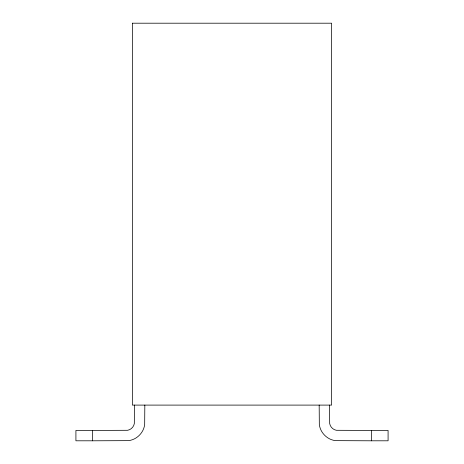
<?xml version="1.0" encoding="UTF-8"?>
<svg xmlns="http://www.w3.org/2000/svg" width="464" height="464" viewBox="0 0 464 464"><rect width="100%" height="100%" fill="white"/><g stroke="black" fill="none" stroke-linecap="round" stroke-linejoin="round"><path stroke-width="0.7" d="M92.522 430.424L75.916 430.424L75.916 440.8L92.522 440.8L92.522 430.424L127.588 430.296C130.952 429.716 133.742 426.926 134.322 423.562L134.45 405.101M371.478 430.424L388.084 430.424L388.084 440.8L371.478 440.8L371.478 430.424L336.412 430.296C333.048 429.716 330.258 426.926 329.678 423.562L329.55 405.101M144.826 405.101L144.669 424.56C143.683 432.738 136.764 439.657 128.586 440.638L92.522 440.8M371.478 440.8L335.414 440.638C327.236 439.657 320.317 432.738 319.331 424.56L319.174 405.101M132.373 23.2L132.373 405.101L331.627 405.101L331.627 23.2L132.373 23.2"/></g></svg>
